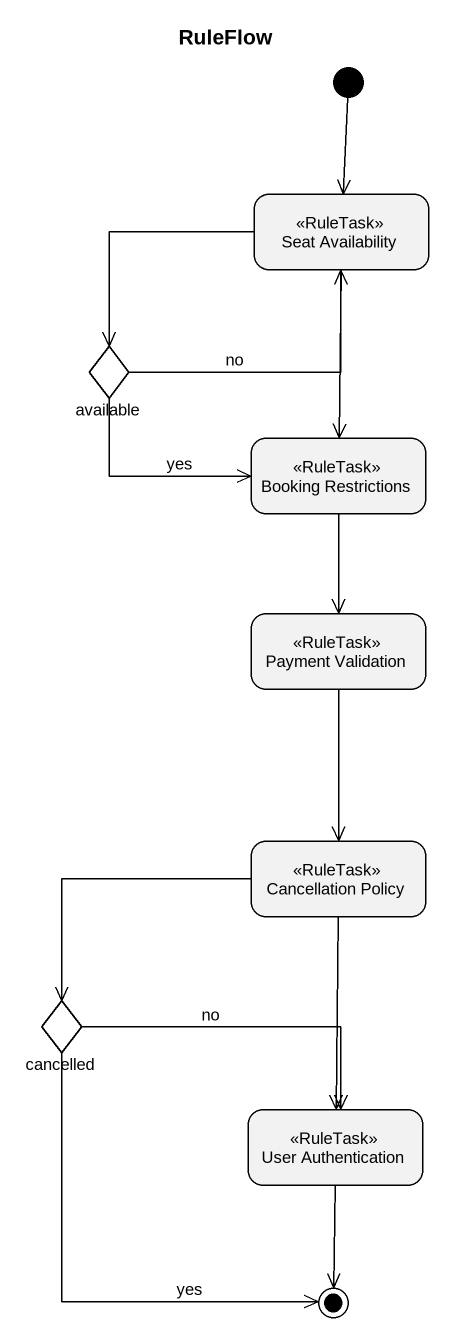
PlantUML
@startuml
title RuleFlow
hide empty description
state "Seat Availability" as Seat_Availability <<RuleTask>>
state available <<choice>>
state "Booking Restrictions" as Booking_Restrictions <<RuleTask>>
state "Payment Validation" as Payment_Validation <<RuleTask>>
state "Cancellation Policy" as Cancellation_Policy <<RuleTask>>
state cancelled <<choice>>
state "User Authentication" as User_Authentication <<RuleTask>>
[*] --> Seat_Availability
Seat_Availability --> available
Seat_Availability --> Booking_Restrictions
available -up-> Seat_Availability : no
available -right-> Booking_Restrictions : yes
Booking_Restrictions --> Payment_Validation
Payment_Validation --> Cancellation_Policy
Cancellation_Policy -left-> cancelled
Cancellation_Policy --> User_Authentication
cancelled -right-> User_Authentication : no
cancelled --> [*] : yes
User_Authentication --> [*]
@enduml
